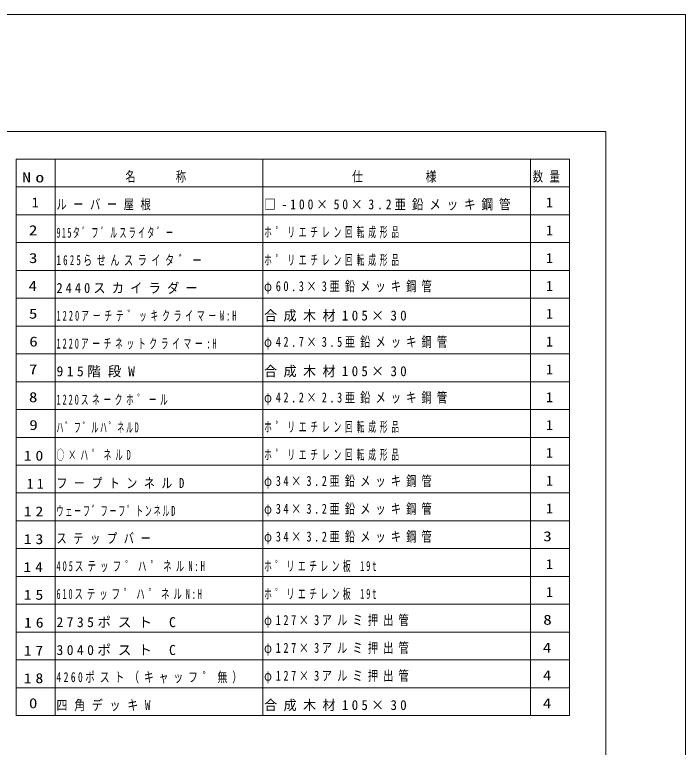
# Model space of a CAD drawing. Units: millimetres on the paper. Extents: x 0 to 420, y -594 to 297.
# Drawn here: x 276.8 to 420, y 140.5 to 297 of the extents above; entities that cross this region are included whole.
import ezdxf
from ezdxf.enums import TextEntityAlignment as Align

# ---------------------------------------------------------------- set-up
doc = ezdxf.new("R2010")
doc.units = ezdxf.units.MM
for name, color, linetype, lineweight in [('0_2', 7, 'Continuous', 13), ('2D', 7, 'Continuous', 13), ('FMT', 7, 'Continuous', 13)]:
    doc.layers.add(name, color=color, linetype=linetype, lineweight=lineweight)
doc.styles.add('ＭＳ ゴシック', font='')
doc.styles.get('ＭＳ ゴシック').set_extended_font_data('MS Gothic')

msp = doc.modelspace()

# ---------------------------------------------------------------- linework, layer by layer
at = {"layer": '0_2'}
msp.add_lwpolyline([(0, 297), (420, 297), (420, 0), (0, 0)], close=True, dxfattribs=at)
at = {"layer": '2D'}
for p, q in [((277.11, 147.243), (277.11, 266.132)), ((277.11, 266.132), (395.278, 266.132)), ((285.443, 266.132), (285.443, 260.187)), ((329.786, 266.132), (329.786, 260.187)), ((386.945, 266.132), (386.945, 260.187)), ((395.278, 266.132), (395.278, 147.243)), ((277.11, 260.187), (395.278, 260.187)), ((285.443, 260.187), (285.443, 254.243)), ((329.786, 260.187), (329.786, 254.243)), ((386.945, 260.187), (386.945, 254.243)), ((277.11, 254.243), (395.278, 254.243)), ((285.443, 254.243), (285.443, 248.298)), ((329.786, 254.243), (329.786, 248.298)), ((386.945, 254.243), (386.945, 248.298)), ((277.11, 248.298), (395.278, 248.298)), ((285.443, 248.298), (285.443, 242.354)), ((329.786, 248.298), (329.786, 242.354)), ((386.945, 248.298), (386.945, 242.354)), ((277.11, 242.354), (395.278, 242.354)), ((285.443, 242.354), (285.443, 236.409)), ((329.786, 242.354), (329.786, 236.409)), ((386.945, 242.354), (386.945, 236.409)), ((277.11, 236.409), (395.278, 236.409)), ((285.443, 236.409), (285.443, 230.465)), ((329.786, 236.409), (329.786, 230.465)), ((386.945, 236.409), (386.945, 230.465)), ((277.11, 230.465), (395.278, 230.465)), ((285.443, 230.465), (285.443, 224.52)), ((329.786, 230.465), (329.786, 224.52)), ((386.945, 230.465), (386.945, 224.52)), ((277.11, 224.52), (395.278, 224.52)), ((285.443, 224.52), (285.443, 218.576)), ((329.786, 224.52), (329.786, 218.576)), ((386.945, 224.52), (386.945, 218.576)), ((277.11, 218.576), (395.278, 218.576)), ((285.443, 218.576), (285.443, 212.632)), ((329.786, 218.576), (329.786, 212.632)), ((386.945, 218.576), (386.945, 212.632)), ((277.11, 212.632), (395.278, 212.632)), ((285.443, 212.632), (285.443, 206.687)), ((329.786, 212.632), (329.786, 206.687)), ((386.945, 212.632), (386.945, 206.687)), ((277.11, 206.687), (395.278, 206.687)), ((285.443, 206.687), (285.443, 200.743)), ((329.786, 206.687), (329.786, 200.743)), ((386.945, 206.687), (386.945, 200.743)), ((277.11, 200.743), (395.278, 200.743)), ((285.443, 200.743), (285.443, 194.798)), ((329.786, 200.743), (329.786, 194.798)), ((386.945, 200.743), (386.945, 194.798)), ((277.11, 194.798), (395.278, 194.798)), ((285.443, 194.798), (285.443, 188.854)), ((329.786, 194.798), (329.786, 188.854)), ((386.945, 194.798), (386.945, 188.854)), ((277.11, 188.854), (395.278, 188.854)), ((285.443, 188.854), (285.443, 182.909)), ((329.786, 188.854), (329.786, 182.909)), ((386.945, 188.854), (386.945, 182.909)), ((277.11, 182.909), (395.278, 182.909)), ((285.443, 182.909), (285.443, 176.965)), ((329.786, 182.909), (329.786, 176.965)), ((386.945, 182.909), (386.945, 176.965)), ((277.11, 176.965), (395.278, 176.965)), ((285.443, 176.965), (285.443, 171.02)), ((329.786, 176.965), (329.786, 171.02)), ((386.945, 176.965), (386.945, 171.02)), ((277.11, 171.02), (395.278, 171.02)), ((285.443, 171.02), (285.443, 165.076)), ((329.786, 171.02), (329.786, 165.076)), ((386.945, 171.02), (386.945, 165.076)), ((277.11, 165.076), (395.278, 165.076)), ((285.443, 165.076), (285.443, 159.132)), ((329.786, 165.076), (329.786, 159.132)), ((386.945, 165.076), (386.945, 159.132)), ((277.11, 159.132), (395.278, 159.132)), ((285.443, 159.132), (285.443, 153.187)), ((329.786, 159.132), (329.786, 153.187)), ((386.945, 159.132), (386.945, 153.187)), ((277.11, 153.187), (395.278, 153.187)), ((285.443, 153.187), (285.443, 147.243)), ((329.786, 153.187), (329.786, 147.243)), ((386.945, 153.187), (386.945, 147.243)), ((395.278, 147.243), (277.11, 147.243))]:
    msp.add_line(p, q, dxfattribs=at)
at = {"layer": 'FMT'}
for p, q in [((28, 272), (403, 272)), ((403, 272), (403, 15))]:
    msp.add_line(p, q, dxfattribs=at)

# ---------------------------------------------------------------- texts
at = {"layer": '2D', "style": 'ＭＳ ゴシック'}
for p in [(280.443, 255.173), (390.278, 255.173), (390.278, 249.229), (390.278, 243.284), (390.278, 237.34), (390.278, 231.395), (390.278, 225.451), (390.278, 219.507), (390.278, 213.562), (390.278, 207.618), (390.278, 201.673), (390.278, 195.729), (390.278, 189.784), (390.278, 177.895), (390.278, 171.951)]:
    msp.add_text('1', height=2.138, dxfattribs=at).set_placement(p, align=Align.BOTTOM_LEFT)
at = {"layer": '2D', "style": 'ＭＳ ゴシック', "width": 1.25}
for s, p in [('2', (279.818, 249.229)), ('3', (279.818, 243.284)), ('4', (279.749, 237.34)), ('5', (279.818, 231.395)), ('6', (279.888, 225.451)), ('7', (279.818, 219.507)), ('8', (279.818, 213.562)), ('9', (279.888, 207.618)), ('3', (389.653, 183.84)), ('8', (389.653, 166.007)), ('4', (389.584, 160.062)), ('4', (389.584, 154.118)), ('0', (279.818, 148.173)), ('4', (389.584, 148.173))]:
    msp.add_text(s, height=2.138, dxfattribs=at).set_placement(p, align=Align.BOTTOM_LEFT)
at = {"layer": '2D', "char_height": 2.138, "attachment_point": 7, "style": 'ＭＳ ゴシック'}
for s, insert in [('\\T1.5;\\W1.3;No', (278.36, 261.118)), ('\\T1.64;\\W0.75;名\u3000\u3000称', (300.42, 261.118)), ('\\T1.5;\\W0.8;仕\u3000\\~\\~\\~\\~\\~様', (348.81, 261.118)), ('\\T1.64;\\W0.75;数量', (387.417, 261.118)), ('\\T1.64;\\W0.75;ルーバー屋根', (285.707, 255.173)), ('\\T1.5;\\W0.85;□-100×50×3.2亜鉛メッキ鋼管', (330.05, 255.173)), ('\\T1.33;\\W0.5;915タ゛フ゛ルスライタ゛ー', (285.707, 249.229)), ('\\T1.5;\\W0.55;ホ゜リエチレン回転成形品', (330.05, 249.229)), ('\\T1.5;\\W0.65;1625らせんスライタ゛ー', (285.707, 243.284)), ('\\T1.5;\\W0.55;ホ゜リエチレン回転成形品', (330.05, 243.284)), ('\\T1.5;\\W0.9;2440スカイラダー', (285.707, 237.34)), ('\\T1.5;\\W0.75;φ60.3×3亜鉛メッキ鋼管', (330.05, 237.34)), ('\\T1.5;\\W0.55;1220アーチテ゛ッキクライマーW:H', (285.707, 231.395)), ('\\T1.5;\\W0.95;合成木材105×30', (330.05, 231.395)), ('\\T1.48;\\W0.55;1220アーチネットクライマー:H', (285.707, 225.451)), ('\\T1.5;\\W0.75;φ42.7×3.5亜鉛メッキ鋼管', (330.05, 225.451)), ('\\T1.5;915階段W', (285.707, 219.507)), ('\\T1.5;\\W0.95;合成木材105×30', (330.05, 219.507)), ('\\T1.47;\\W0.55;1220スネークホ゜ール', (285.707, 213.562)), ('\\T1.5;\\W0.75;φ42.2×2.3亜鉛メッキ鋼管', (330.05, 213.562)), ('\\T1.24;\\W0.5;ハ゛フ゛ルハ゜ネルD', (285.707, 207.618)), ('\\T1.5;\\W0.55;ホ゜リエチレン回転成形品', (330.05, 207.618)), ('\\T1.5;\\W1.15;10', (278.707, 201.673)), ('\\T1.5;\\W0.55;○×ハ゜ネルD', (285.707, 201.673)), ('\\T1.5;\\W0.55;ホ゜リエチレン回転成形品', (330.05, 201.673)), ('\\T1.5;11', (279.332, 195.729)), ('\\T1.6;\\W0.8;フープトンネルD', (285.707, 195.729)), ('\\T1.5;\\W0.75;φ34×3.2亜鉛メッキ鋼管', (330.05, 195.729)), ('\\T1.5;\\W0.75;φ34×3.2亜鉛メッキ鋼管', (330.05, 189.784)), ('\\T1.5;\\W1.15;12', (278.707, 189.784)), ('\\T1.26;\\W0.5;ウェーフ゛フーフ゜トンネルD', (285.707, 189.784)), ('\\T1.64;\\W0.75;ステップバー', (285.707, 183.84)), ('\\T1.5;\\W0.75;φ34×3.2亜鉛メッキ鋼管', (330.05, 183.84)), ('\\T1.5;\\W1.15;13', (278.707, 183.84)), ('\\T1.5;\\W0.6;405ステッフ゜ハ゜ネルN:H', (285.707, 177.895)), ('\\T1.46;\\W0.55;ホ゜リエチレン板\\~19t', (330.05, 177.895)), ('\\T1.5;\\W1.15;14', (278.638, 177.895)), ('\\T1.5;\\W1.15;15', (278.707, 171.951)), ('\\T1.47;\\W0.6;610ステッフ゜ハ゜ネルN:H', (285.707, 171.951)), ('\\T1.46;\\W0.55;ホ゜リエチレン板\\~19t', (330.05, 171.951)), ('\\T1.5;\\W1.15;16', (278.776, 166.007)), ('\\T1.5;2735ポスト\\~C', (285.707, 166.007)), ('\\T1.5;\\W0.75;φ127×3アルミ押出管', (330.05, 166.007)), ('\\T1.5;\\W0.75;φ127×3アルミ押出管', (330.05, 160.062)), ('\\T1.5;\\W1.15;17', (278.707, 160.062)), ('\\T1.5;3040ポスト\\~C', (285.707, 160.062)), ('\\T1.5;\\W0.7;4260ポスト（キャッフ゜無）', (285.707, 154.118)), ('\\T1.5;\\W0.75;φ127×3アルミ押出管', (330.05, 154.118)), ('\\T1.5;\\W1.15;18', (278.707, 154.118)), ('\\T1.62;\\W0.8;四角デッキW', (285.707, 148.173)), ('\\T1.5;\\W0.95;合成木材105×30', (330.05, 148.173))]:
    msp.add_mtext(s, dxfattribs=dict(at, insert=insert))

doc.saveas('drawing.dxf')
